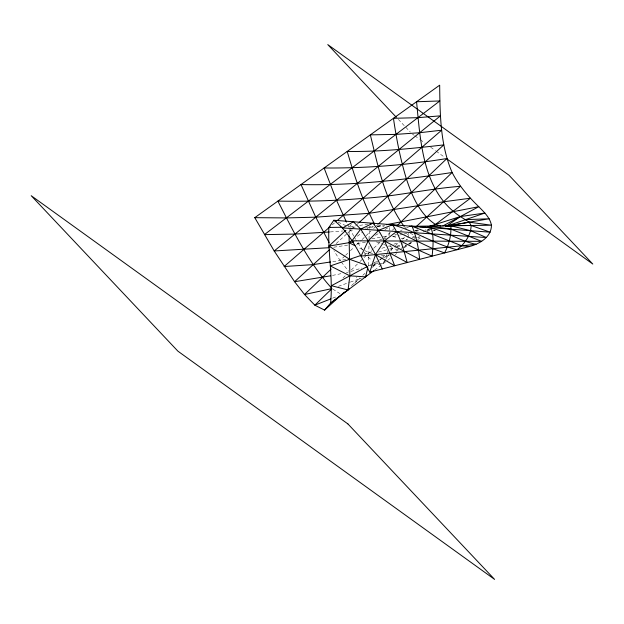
<?xml version="1.0" encoding="UTF-8"?>
<svg xmlns="http://www.w3.org/2000/svg" width="624" height="624" viewBox="0 0 624 624"><rect width="100%" height="100%" fill="white"/><g stroke="black" fill="none" stroke-linecap="round" stroke-linejoin="round"><path stroke-width="0.47" stroke-dasharray="3.12 2.34" d="M368.979 245.981L368.285 265.957L371.966 265.411M349.081 234.92L349.167 229.102M369.002 239.257L369.517 226.886L373.347 226.528M389.041 235.841L389.758 227.534M386.981 254.264L384.649 260.348M387.13 253.352L387.559 250.63M407.963 237.721L408.892 233.306M403.798 247.471L405.116 246.199L405.733 244.522M384.244 261.199L383.019 263.765L381.17 264.038M427.354 232.097L429.117 229.016L431.005 228.727L425.295 229.663M385.515 259.67L383.019 263.765L379.275 263.726M386.014 258.851L389.009 253.945M391.006 250.676L392.512 248.219L396.022 246.745M372.59 267.571L375.531 263.695L378.339 263.718M351.289 224.453L349.198 227.159L347.49 226.395M354.611 283.218L358.55 279.162L362.037 278.015M428.836 231.044L430.825 229.063M342.982 277.976L347.1 273.998M351.218 270.013L359.455 262.057M360.142 261.394L366.327 255.419L371.99 260.512M367.7 254.093L373.191 248.789M373.877 248.118L380.741 241.488M384.173 238.173L391.724 230.872M392.41 230.209L394.469 228.22M344.924 255.934L340.127 260.504L331.484 261.83M345.602 255.278L347.662 253.313M350.399 250.7L353.816 247.432M356.561 244.819L361.351 240.24M362.037 239.585L365.453 236.317M366.14 235.661L370.937 231.091M373.675 228.47L375.726 226.512L365.461 228.095M376.412 225.857L377.777 224.546M336.196 243.563L346.952 233.696M347.669 233.041L356.273 225.147M356.99 224.484L358.426 223.174M351.476 285.613L359.962 277.875M362.794 275.293L364.915 273.367M372.7 266.269L379.064 260.465M379.774 259.826L381.896 257.891M382.606 257.244L384.727 255.31M390.39 250.154L394.633 246.285M395.335 245.638L399.586 241.769M402.418 239.195L404.539 237.26M407.371 234.679L408.782 233.392M332.249 224.866L334.441 222.979M357.341 236.239L362.669 232.151M367.232 228.641L369.517 226.886L373.386 226.832M374.657 270.036L386.818 260.918M387.574 260.341L390.616 258.063M395.179 254.647L396.7 253.508M404.297 247.806L411.138 242.674M419.5 236.41L417.979 237.549L419.827 237.143M427.105 230.708L430.147 228.431M405.116 246.199L407.527 244.577M408.33 244.039L410.74 242.416M375.414 235.365L380.219 232.448M385.031 229.523L388.237 227.581M373.308 263.266L368.285 265.957L370.071 265.411M374.143 262.813L376.654 261.464M380 259.67L382.512 258.328M383.347 257.876L389.212 254.732M395.905 251.144L400.093 248.898M400.928 248.446L403.439 247.096M409.297 243.961L411.809 242.611M417.667 239.468L423.524 236.324M433.571 230.935L435.248 230.038L433.36 230.669M412.76 236.972L414.484 236.129M423.088 231.941L425.669 230.685M426.535 230.272L429.117 229.016M400.483 230.693L402.238 229.897M405.764 228.314L408.4 227.12M396.903 246.379L403.049 243.805M389.282 255.06L386.701 256.082L381.092 255.013M332.654 298.155L336.219 296.751M338.411 286.315L349.393 282.415M350.306 282.095L358.55 279.162L356.382 277.516M364.354 254.28L371.717 251.761M381.833 248.297L387.356 246.41M393.799 244.202L399.313 242.315M405.756 240.115L407.597 239.483L401.099 238.212M412.199 237.908L415.88 236.652M433.407 230.747L435.256 230.147M415.054 230.966L417.838 230.077M350.977 271.432L361.889 267.992M373.714 264.264L375.531 263.695L372.7 261.144M414.664 230.763L417.456 229.928M378.479 252.073L388.768 249.249M389.704 248.992L392.512 248.219L398.72 250.115M384.415 238.618L386.272 238.181M392.769 236.66L399.274 235.139M400.202 234.92L402.987 234.265M403.915 234.047L409.492 232.744M332.506 275.418L342.685 273.335M346.382 272.579L348.239 272.197M414.157 238.181L419.78 237.065M345.743 259.42L340.127 260.504L333.949 250.762M365.5 242.12L355.134 243.937M379.696 239.522L383.487 238.836M377.645 226.184L382.434 225.365M371.865 238.774L382.364 236.98M383.315 236.816L388.089 236.005M394.766 234.866L396.677 234.538M415.756 231.286L419.57 230.638M350.142 227.003L354.892 226.223M359.635 225.436L368.183 224.024M352.404 230.116L346.671 230.701M333.754 247.221L347.701 245.084M372.887 265.27L380.25 264.178M377.169 226.169L384.821 225.451M330.26 231.933L342.81 230.989M352.1 227.12L356.936 227.058M377.263 226.777L384.033 226.684M388.276 246.09L391.084 246.113M396.692 246.145L403.244 246.191M372.692 253.414L368.956 252.704L357.653 247.034M392.753 236.574L397.387 237.479M376.342 241.862L382.769 244.14M383.682 244.468L387.356 245.77M338.099 222.175L346.632 226.013M410.264 233.181L413.353 234.928M332.795 289.099L339.971 293.631M412.464 134.09L414.047 135.229M414.843 135.798L419.585 139.222M420.373 139.792L425.123 143.208M430.661 147.202L435.404 150.618M436.192 151.187L444.896 157.459M389.93 245.536L392.512 248.219M398.354 119.41L410.342 132.109M404.773 227.144L405.951 228.548M341.336 262.041L348.559 271.237M365.765 254.623L356.078 240.232M353.769 236.137L349.315 227.908M354.229 236.956L355.618 239.413M347.677 224.57L348.902 227.074"/><path stroke-width="0.94" d="M349.066 235.888L349.869 275.831L348.052 289.981L330.564 303.085L324.589 310.112L314.839 305.183L304.528 294.505L294.598 281.713L274.193 250.965L254.771 217.667L439.67 85.184C439.998 114.566 440.294 145.049 452.127 172.489C458.812 185.468 468.296 196.622 478.772 206.692C484.021 212.074 489.965 217.495 491.455 225.217C491.439 237.097 479.661 243.851 469.482 246.511L369.798 272.165C359.315 254.038 350.852 233.337 333.832 220.256L328.871 227.44C327.787 252.712 333.146 277.852 330.564 303.085L373.893 270.605M360.672 255.536L330.307 265.925L349.869 275.831L365.531 276.869L367.825 267.774M369.798 272.165L375.484 254.584L384.368 240.95L396.599 231.52L432.962 248.703L444.561 252.923C448.898 244.67 451.573 235.131 450.809 225.771L446.238 226.262L460.356 216.567L484.879 213.041L446.238 226.262L469.193 222.183L491.455 225.217L411.13 226.317M365.531 276.869L366.709 275.324M349.362 288.631L348.052 289.981L331.453 285.714L367.442 266.409M433.477 226.418L435.466 224.437L460.356 216.567L469.193 222.183L471.128 225.498C471.011 235.303 464.56 243.961 457.025 249.717C434.483 244.327 414.866 230.818 392.473 224.734L390.562 224.913M331.313 289.255L314.839 305.183L330.876 298.857M397.215 225.56L452.127 172.489C402.137 180.18 351.671 185.71 300.994 184.548L315.76 217.183L329.09 242.486M331.227 269.006L304.528 294.505L331.999 288.592M378.464 223.899L446.917 158.519C406.372 165.212 365.204 168.293 324.113 167.989L336.539 200.288L346.453 222.074M366.506 265.325L349.635 259.311L328.926 246.09L345.704 230.428M329.737 249.483L294.598 281.713L330.658 275.8M359.143 222.511L443.765 144.893C411.707 148.574 379.54 151.928 347.225 151.429C354.479 176.249 362.622 200.99 374.501 224.032M324.589 310.112L344.393 292.063M415.857 226.941L460.434 186.326C427.705 188.768 395.655 196.521 362.879 198.362C334.628 200.912 306.244 201.56 277.883 201.107C293.366 231.309 308.482 262.509 331.399 287.898M330.065 226.762L284.115 266.526L313.248 264.607L330.525 261.971M337.358 220.451L441.652 130.198L419.663 132.725L395.975 134.378L370.336 134.87C378.105 166.304 384.61 199.914 404.18 226.442M352.006 240.334L348.964 242.674L355.048 245.723M433.181 226.145L470.434 198.221L443.453 201.794L369.182 213.307L315.76 217.183L286.33 217.924L254.771 217.667M442.783 225.997L478.772 206.692L386.272 224.71M447.034 226.333L450.809 225.771L470.66 230.708L486.385 237.541L342.724 227.916L353.379 221.746L360.688 229.117L368.152 240.88L375.484 254.584L394.719 265.754C388.83 251.004 383.627 235.31 372.926 223.244L360.688 229.117L351.944 240.817L481.65 241.34L451.113 229.211L430.482 226.052L427.69 226.879M447.299 226.2L449.155 225.599L471.128 225.498L490.207 232.198L333.832 220.256L336.391 221.403M429.897 226.216L435.466 224.437L441.02 226.161M328.926 246.09L353.738 241.862M445.333 226.247L489.232 218.767L465.559 219.648M370.079 223.712L372.926 223.244M389.852 253.11L361.117 256.058L368.152 240.88L378.643 230.318L392.473 224.734C400.023 236.106 403.658 249.506 407.176 262.54L389.852 253.11L476.073 244.288C456.69 240.56 440.06 226.496 419.89 226.964M329.293 232.003L294.98 234.07L264.397 234.632L439.834 100.963L416.559 101.743C420.568 142.178 422.744 191.935 460.356 216.567M328.988 247.712L274.193 250.965L440.45 115.838L417.908 117.671L393.448 118.303C396.443 138.824 400.358 159.26 406.474 179.096C412.16 196.201 419.812 214.211 435.466 224.437M409.126 226.278L412.019 226.231L461.705 245.762L469.482 246.511M328.871 227.44L342.42 227.253M411.138 226.395L417.947 226.832M400.585 241.012L418.595 250.169L432.104 256.129C433.118 246.285 434.234 235.318 430.482 226.052M384.368 240.95L419.64 259.334C418.564 248.048 416.497 236.707 412.019 226.231M446.48 158.597L592.8 264.046L508.895 175.133L327.772 44.6L396.357 117.289M375.484 254.584L382.255 268.96M347.896 423.922L31.2 195.702L177.91 351.172L494.606 579.4L347.896 423.922"/></g></svg>
